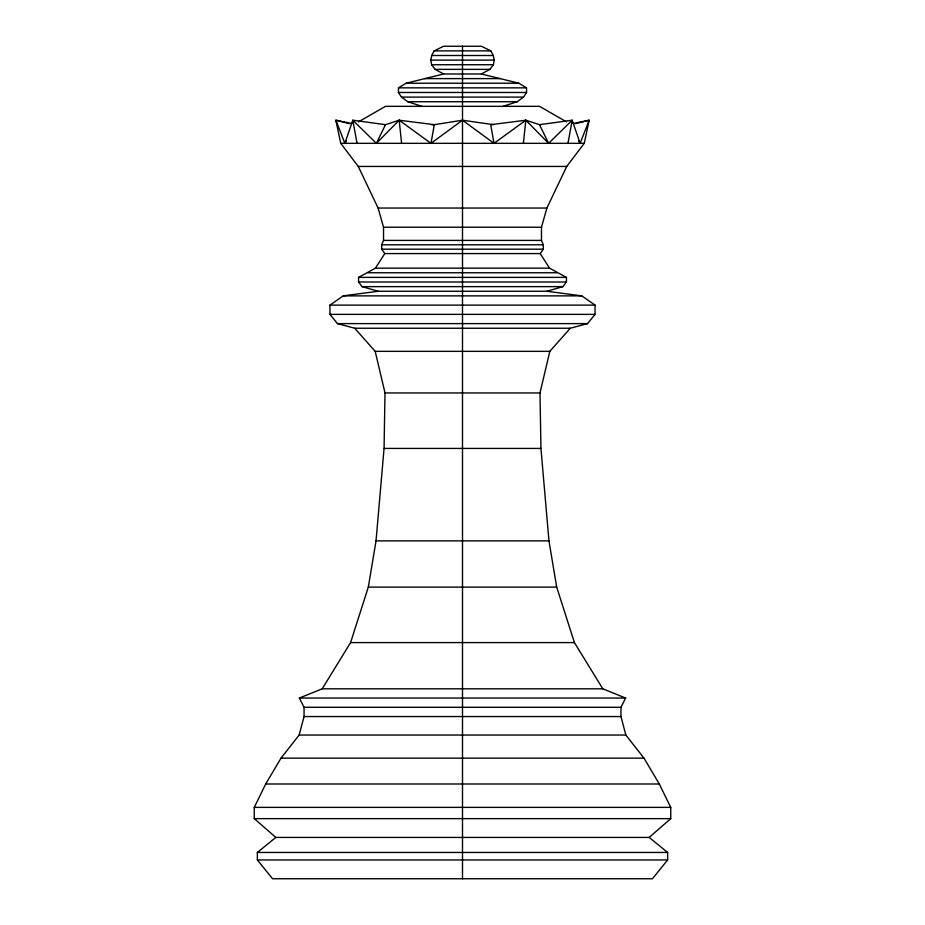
<?xml version="1.0" encoding="UTF-8"?>
<svg xmlns="http://www.w3.org/2000/svg" width="925" height="925" viewBox="0 0 925 925"><rect width="100%" height="100%" fill="white"/><g stroke="black" fill="none" stroke-linecap="round" stroke-linejoin="round"><path stroke-width="1.39" d="M275.812 837.426L257.358 852.457L257.358 859.961L272.551 878.75L652.449 878.75L667.642 859.961L667.642 852.457L649.188 837.426L275.812 837.426L254.259 818.637L254.259 807.375L265.706 783.995L281.003 758.153L299.145 735.04L304.047 716.551L304.047 707.301L299.365 698.051L322.201 688.813L350.587 642.586L368.312 587.109L376.036 540.882L384.06 448.428L385.008 392.952L375.18 351.35L354.703 328.236L337.452 323.611L329.947 314.373L329.947 305.123L343.198 295.873L378.14 291.259L546.86 291.259L581.802 295.873L595.053 305.123L595.053 314.373L587.548 323.611L570.297 328.236L354.703 328.236M523.388 143.329L525.828 120.215L539.518 124.678L572.182 120.215L580.125 143.329L589.156 120.215L573.072 123.568M351.928 123.568L335.844 120.215L344.875 143.329L352.818 120.215L385.482 124.678L399.172 120.215L430.981 143.329L434.311 124.678L462.5 120.215L493.453 124.678M567.962 143.329L572.182 120.215L548.618 143.329L525.828 120.215L490.689 124.678L494.019 143.329L525.828 120.215M503.038 106.34L517.225 101.727L523.515 97.102L526.556 92.477L526.556 87.852L518.879 83.227L481.382 73.988L489.88 69.363L493.372 64.738L494.228 60.113L493.279 55.5L490.828 50.875L481.382 46.25L443.618 46.25L434.172 50.875L431.721 55.5L430.772 60.113L431.628 64.738L435.12 69.363L443.618 73.988L406.121 83.227L398.444 87.852L398.444 92.477L401.485 97.102L407.775 101.727L421.962 106.34M349.488 123.649L335.844 120.215L340.724 143.329L358.276 166.442L378.105 208.044L383.528 227.226L383.528 240.407L381.678 244.801L381.678 249.183L384.788 253.577L540.212 253.577L543.322 249.183L543.322 244.801L541.472 240.407L541.472 227.226L546.895 208.044L566.724 166.442L584.276 143.329L589.156 120.215L575.512 123.649M649.188 837.426L670.741 818.637L670.741 807.375L659.294 783.995L643.997 758.153L625.855 735.04L620.952 716.551L620.952 707.301L625.635 698.051L602.799 688.813L574.413 642.586L556.688 587.109L548.964 540.882L540.94 448.428L539.992 392.952L549.82 351.35L570.297 328.236M357.038 143.329L352.818 120.215L376.382 143.329L385.482 124.678M378.14 291.259L362.114 286.634L358.553 282.009L358.553 277.384L375.469 268.146L384.788 253.577M344.875 143.329L346.424 140.993M546.86 291.259L562.886 286.634L566.447 282.009L566.447 277.384L549.531 268.146L540.212 253.577M376.382 143.329L399.172 120.215L434.311 124.678L431.547 124.678M430.981 143.329L462.5 120.215L494.019 143.329M358.484 121.857L385.482 106.34L539.518 106.34L566.516 121.857M434.172 50.875L490.828 50.875M431.721 55.5L493.279 55.5M430.772 60.113L494.228 60.113M431.628 64.738L493.372 64.738M435.12 69.363L489.88 69.363M444.254 73.988L480.746 73.988M424.725 78.613L500.275 78.613M406.121 83.227L518.879 83.227M398.444 87.852L526.556 87.852M398.444 92.477L526.556 92.477M401.485 97.102L523.515 97.102M407.775 101.727L517.225 101.727M340.724 143.329L584.276 143.329M358.276 166.442L566.724 166.442M378.105 208.044L546.895 208.044M383.528 227.226L541.472 227.226M383.528 240.407L541.472 240.407M381.678 244.801L543.322 244.801M381.678 249.183L543.322 249.183M375.469 268.146L549.531 268.146M367.907 272.759L557.093 272.759M358.553 277.384L566.447 277.384M358.553 282.009L566.447 282.009M362.114 286.634L562.886 286.634M343.198 295.873L581.802 295.873M329.947 305.123L595.053 305.123M329.947 314.373L595.053 314.373M337.452 323.611L587.548 323.611M375.18 351.35L549.82 351.35M385.008 392.952L539.992 392.952M384.06 448.428L540.94 448.428M376.036 540.882L548.964 540.882M368.312 587.109L556.688 587.109M350.587 642.586L574.413 642.586M322.201 688.813L602.799 688.813M299.365 698.051L625.635 698.051M304.047 707.301L620.952 707.301M304.047 716.551L620.952 716.551M299.145 735.04L625.855 735.04M281.003 758.153L643.997 758.153M265.706 783.995L659.294 783.995M254.259 807.375L670.741 807.375M254.259 818.637L670.741 818.637M257.358 852.457L667.642 852.457M257.358 859.961L667.642 859.961M578.576 140.993L580.125 143.329M539.518 124.678L548.618 143.329M399.172 120.215L401.612 143.329M462.5 46.25L462.5 878.75"/></g></svg>
